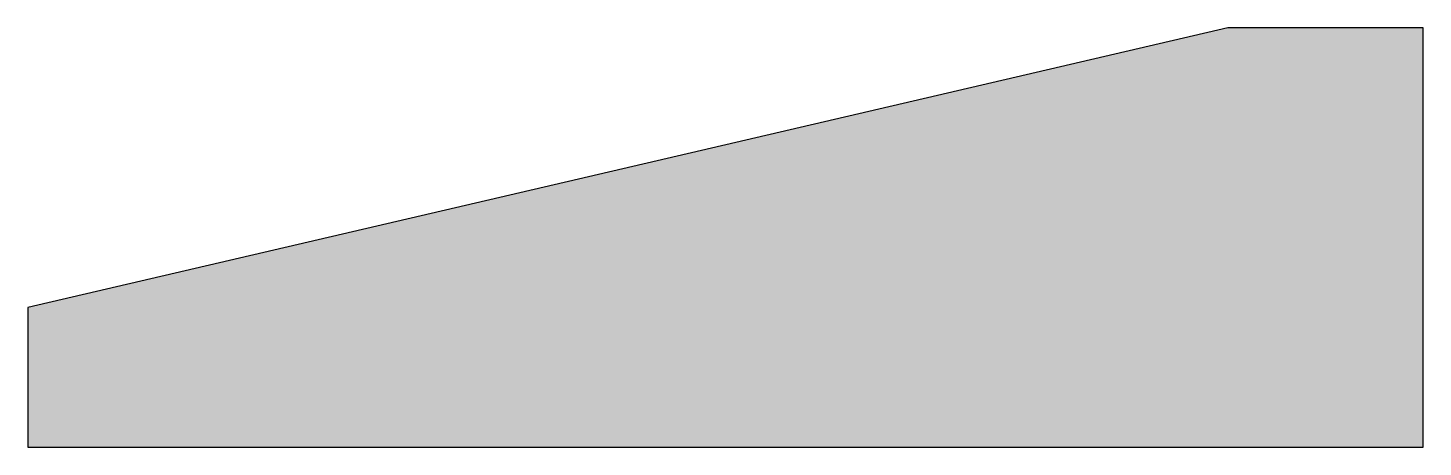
# Model space of a CAD drawing. Header units: metres. Extents: x 0 to 0.5, y 0 to 0.15.
import ezdxf

# ---------------------------------------------------------------- set-up
doc = ezdxf.new("R2010")
doc.units = ezdxf.units.M

msp = doc.modelspace()

# ---------------------------------------------------------------- hatches: boundary and pattern name
msp.add_hatch(color=253).paths.add_polyline_path([(0, 0), (0, 0.05), (0.43, 0.15), (0.5, 0.15), (0.5, 0)])

# ---------------------------------------------------------------- linework, layer by layer
at = {"flags": 128}
msp.add_lwpolyline([(0, 0.05), (0, 0), (0.5, 0), (0.5, 0.15), (0.43, 0.15), (0, 0.05)], close=True, dxfattribs=at)

doc.saveas('drawing.dxf')
